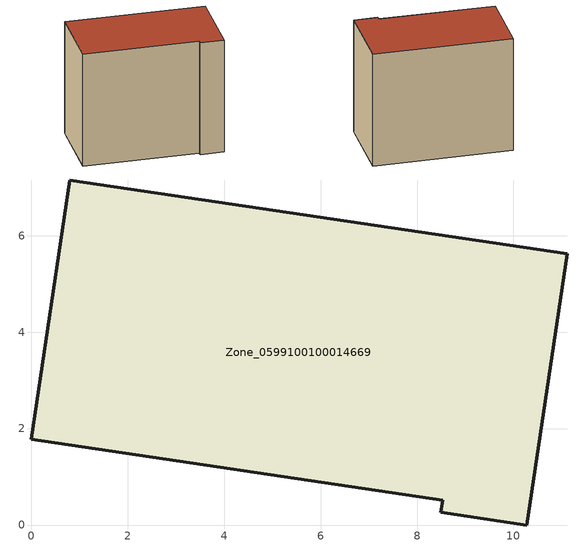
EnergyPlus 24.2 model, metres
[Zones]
Zone_0599100100014669
 floor ground (C_G): 8.5,0.26 8.53,0.51 0,1.77 0.8,7.16 11.12,5.62 10.28,0 z0
 wall outside (C_F): 8.53,0.51 8.5,0.26 10.28,0 11.12,5.62 0.8,7.16 0,1.77 8.53,0.51 z0:8.96
 roof outside (C_R): 0.8,7.16 0,1.77 8.53,0.51 8.5,0.26 10.28,0 11.12,5.62 z8.96
[BUILDING]
Pand.0599100100014669: North Axis=0; Terrain=City; Loads Convergence Tolerance Value=0.04; Temperature Convergence Tolerance Value=0.4; Solar Distribution=FullExterior; Maximum Number of Warmup Days=25; Minimum Number of Warmup Days=1
[Site:Location]
Rotterdam.The.Hague.AP_ZH_NLD Design_Conditions: Latitude=51.96; Longitude=4.45; Time Zone=1; Elevation=-4.5
[SITE:GROUNDTEMPERATURE:BUILDINGSURFACE]
18, 18, 18, 18, 18, 18, 18, 18, 18, 18, 18, 18
[MATERIAL] Thermal Absorptance=0.9; Solar Absorptance=0.7; Visible Absorptance=0.7
Name | Roughness | Thickness | Conductivity | Density | Specific Heat
G.TI.2015-2018 | MediumSmooth | 0.15 | 0.0428571 | 540 | 1210
F.TI.2015-2018 | Rough | 0.3 | 0.0666667 | 1920 | 840
R.TI.2015-2018 | MediumRough | 0.2 | 0.0333333 | 1500 | 1000
[CONSTRUCTION]
C_G: G.TI.2015-2018
C_F: F.TI.2015-2018
C_R: R.TI.2015-2018
[ZONE]
Zone_0599100100014669: Type=1; Multiplier=1; Ceiling Height=Autocalculate; Volume=Autocalculate; Floor Area=autocalculate; Part of Total Floor Area=Yes
[ZONEINFILTRATION:DESIGNFLOWRATE]
Infil_Zone_0599100100014669: Zone or ZoneList or Space or SpaceList=Zone_0599100100014669; Schedule=AlwaysOn; Design Flow Rate Calculation Method=Flow/Area; Flow Rate per Floor Area=0.0015; Constant Term Coefficient=1; Temperature Term Coefficient=0; Velocity Term Coefficient=0; Velocity Squared Term Coefficient=0
[HVACTEMPLATE:ZONE:IDEALLOADSAIRSYSTEM]
Zone_0599100100014669: Maximum Heating Supply Air Temperature=50; Minimum Cooling Supply Air Temperature=13; Maximum Heating Supply Air Humidity Ratio=0.0156; Minimum Cooling Supply Air Humidity Ratio=0.0077; Heating Limit=NoLimit; Cooling Limit=NoLimit; Dehumidification Control Type=ConstantSensibleHeatRatio; Cooling Sensible Heat Ratio=0.7; Dehumidification Setpoint=60; Humidification Control Type=None; Humidification Setpoint=30; Outdoor Air Method=None; Outdoor Air Flow Rate per Person=0.00944; Outdoor Air Flow Rate per Zone Floor Area=0; Outdoor Air Flow Rate per Zone=0; Demand Controlled Ventilation Type=None; Outdoor Air Economizer Type=NoEconomizer; Heat Recovery Type=None; Sensible Heat Recovery Effectiveness=0.7; Latent Heat Recovery Effectiveness=0.65
[ZONECONTROL:THERMOSTAT]
ThermostatControl_Zone_0599100100014669: Zone or ZoneList=Zone_0599100100014669; Control Type Schedule=DualSetpointControlType; Control 1=Thermostat_Zone_0599100100014669; Temperature Difference Between Cutout And Setpoint=0
[THERMOSTATSETPOINT:DUALSETPOINT]
Thermostat_Zone_0599100100014669: Heating Setpoint Temperature Schedule=HeatingSetpoint_Zone_0599100100014669; Cooling Setpoint Temperature Schedule=CoolingSetpoint_Zone_0599100100014669
[SCHEDULE:COMPACT]
HeatingSetpoint_Zone_0599100100014669: Through: 12/31, For: AllDays, Until: 24:00, 21
CoolingSetpoint_Zone_0599100100014669: Through: 12/31, For: AllDays, Until: 24:00, 24
DualSetpointControlType: Through: 12/31, For: AllDays, Until: 24:00, 4
AlwaysOn: Through: 12/31, For: AllDays, Until: 24:00, 1
